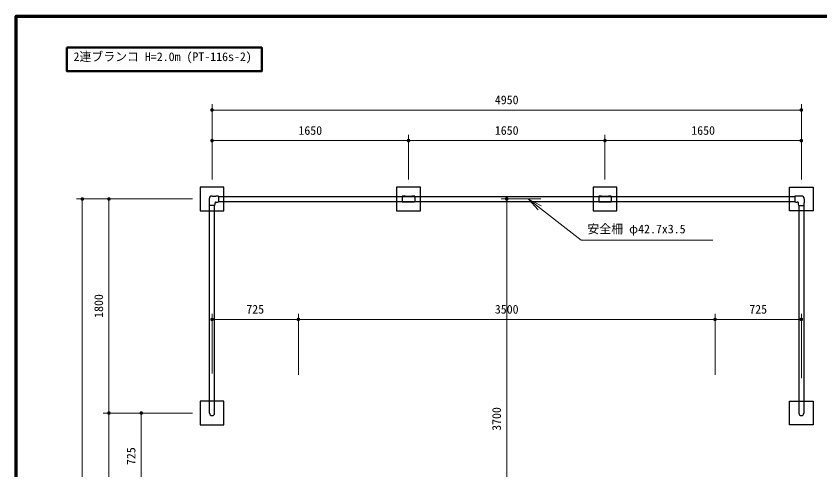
# Model space of a CAD drawing. Units: millimetres at full size, sheet at 1:40. Extents: x 600 to 16200, y 600 to 11280.
# Drawn here: x 600 to 7352, y 7464 to 11280 of the extents above; entities that cross this region are included whole.
import ezdxf
from ezdxf.enums import TextEntityAlignment as Align

# ---------------------------------------------------------------- set-up
doc = ezdxf.new("R2010")
doc.units = ezdxf.units.MM
doc.header["$LTSCALE"] = 40
for name, color, linetype, lineweight in [('D-STR-DIM\u3000寸法線、寸法値', 7, 'Continuous', 13), ('D-STR-HTXT\u3000旗上げ', 7, 'Continuous', 13), ('D-STR-TXT\u3000文字列', 7, 'Continuous', 13), ('D-STR\u3000構造物外形線', 1, 'Continuous', 25), ('D-TTL', 7, 'Continuous', 70), ('D-TTL-FRAM\u3000タイトル枠、凡例図枠', 2, 'Continuous', 50)]:
    doc.layers.add(name, color=color, linetype=linetype, lineweight=lineweight)
doc.styles.add('ＭＳ ゴシック', font='')
doc.styles.get('ＭＳ ゴシック').set_extended_font_data('MS Gothic')

# ---------------------------------------------------------------- blocks, each defined once
blk = doc.blocks.new('filled_dot')
at = {"color": 0, "linetype": 'Continuous', "lineweight": -2, "const_width": 1.25}
blk.add_lwpolyline([(-0.625, 0, 1), (0.625, 0, 1)], format="xyb", close=True, dxfattribs=at)
blk = doc.blocks.new('open_arrow')
at = {"color": 0, "linetype": 'Continuous', "lineweight": -2}
blk.add_lwpolyline([(7.5, 1.25), (0, 0), (7.5, -1.25)], dxfattribs=at)

msp = doc.modelspace()

# ---------------------------------------------------------------- linework, layer by layer
at = {"layer": 'D-STR-DIM\u3000寸法線、寸法値'}
for p, q in [((2246.22, 9906.1), (2246.22, 10537.95)), ((7196.22, 9906.1), (7196.22, 10537.95)), ((2246.22, 10489.95), (7196.22, 10489.95)), ((2246.22, 9906.1), (2246.22, 10280.67)), ((3896.22, 9906.1), (3896.22, 10280.67)), ((3896.22, 9906.1), (3896.22, 10280.67)), ((5546.22, 9906.1), (5546.22, 10280.67)), ((5546.22, 9906.1), (5546.22, 10280.67)), ((7196.22, 10008.46), (7196.22, 10280.67)), ((2246.22, 10232.67), (3896.22, 10232.67)), ((3896.22, 10232.67), (5546.22, 10232.67)), ((5546.22, 10232.67), (7196.22, 10232.67)), ((2082.22, 9742.1), (1108.18, 9742.1)), ((1156.18, 2342.1), (1156.18, 9742.1)), ((2082.22, 9742.1), (1331.56, 9742.1)), ((1379.56, 9742.1), (1379.56, 7942.1)), ((5008.02, 9742.1), (4673.73, 9742.1)), ((4721.73, 9742.1), (4721.73, 6042.1)), ((2246.22, 8273.61), (2246.22, 8777.14)), ((2246.22, 8729.14), (2971.22, 8729.14)), ((2971.22, 8263.25), (2971.22, 8777.14)), ((2971.22, 8263.25), (2971.22, 8777.14)), ((2971.22, 8729.14), (6471.22, 8729.14)), ((6471.22, 8263.25), (6471.22, 8777.14)), ((6471.22, 8263.25), (6471.22, 8777.14)), ((6471.22, 8729.14), (7196.22, 8729.14)), ((7196.22, 8234.11), (7196.22, 8777.14)), ((1903.87, 7942.1), (1331.56, 7942.1)), ((2082.22, 7942.1), (1331.56, 7942.1)), ((1379.56, 7942.1), (1379.56, 4142.1)), ((1903.87, 7942.1), (1603.45, 7942.1)), ((1651.45, 7217.1), (1651.45, 7942.1))]:
    msp.add_line(p, q, dxfattribs=at)
at = {"layer": 'D-STR-HTXT\u3000旗上げ'}
msp.add_lwpolyline([(4903.7, 9741.35), (5347.83, 9395.44), (5363.83, 9395.44), (6452.03, 9395.44), (5907.93, 9395.44)], dxfattribs=at)
at = {"layer": 'D-STR\u3000構造物外形線'}
for p, q in [((2221.72, 9742.1), (2221.72, 9710.29)), ((2246.22, 9766.6), (2278.03, 9766.6)), ((2301.22, 9765.1), (2301.22, 9764.66)), ((2301.22, 9764.66), (2301.22, 9719.54)), ((2301.22, 9763.1), (7141.22, 9763.1)), ((3844.22, 9764.66), (3844.22, 9719.54)), ((3867.41, 9766.6), (3925.03, 9766.6)), ((3948.22, 9764.66), (3948.22, 9719.54)), ((5494.22, 9764.66), (5494.22, 9719.54)), ((5517.41, 9766.6), (5575.03, 9766.6)), ((5598.22, 9764.66), (5598.22, 9719.54)), ((7141.22, 9765.1), (7141.22, 9764.66)), ((7141.22, 9764.66), (7141.22, 9719.54)), ((7196.22, 9766.6), (7164.41, 9766.6)), ((7220.72, 9742.1), (7220.72, 9710.29)), ((2223.22, 9687.1), (2223.66, 9687.1)), ((2268.78, 9687.1), (2223.66, 9687.1)), ((2225.22, 7942.1), (2225.22, 9687.1)), ((2267.22, 7942.1), (2267.22, 9687.1)), ((2269.22, 9687.1), (2268.78, 9687.1)), ((2272.72, 9712.6), (2272.72, 9707.1)), ((2275.72, 9715.6), (2281.22, 9715.6)), ((2301.22, 9721.1), (7141.22, 9721.1)), ((2301.22, 9719.1), (2301.22, 9719.54)), ((3867.41, 9717.6), (3925.03, 9717.6)), ((5517.41, 9717.6), (5575.03, 9717.6)), ((7141.22, 9719.1), (7141.22, 9719.54)), ((7166.72, 9715.6), (7161.22, 9715.6)), ((7169.72, 9712.6), (7169.72, 9707.1)), ((7173.22, 9687.1), (7173.66, 9687.1)), ((7173.66, 9687.1), (7218.78, 9687.1)), ((7175.22, 9687.1), (7175.22, 7942.1)), ((7217.22, 9687.1), (7217.22, 7942.1)), ((7219.22, 9687.1), (7218.78, 9687.1))]:
    msp.add_line(p, q, dxfattribs=at)
for points in [[(2146.22, 9642.1), (2346.22, 9642.1), (2346.22, 9842.1), (2146.22, 9842.1)], [(3796.22, 9642.1), (3996.22, 9642.1), (3996.22, 9842.1), (3796.22, 9842.1)], [(5446.22, 9642.1), (5646.22, 9642.1), (5646.22, 9842.1), (5446.22, 9842.1)], [(7296.22, 9642.1), (7096.22, 9642.1), (7096.22, 9842.1), (7296.22, 9842.1)], [(2146.22, 7842.1), (2346.22, 7842.1), (2346.22, 8042.1), (2146.22, 8042.1)], [(7296.22, 7842.1), (7096.22, 7842.1), (7096.22, 8042.1), (7296.22, 8042.1)]]:
    msp.add_lwpolyline(points, close=True, dxfattribs=at)
for centre, radius, start, end in [((2246.22, 9742.1), 24.5, 90, 180), ((2278.03, 9586.6), 180, 82.73818, 90), ((2278.03, 9586.6), 180, 82.598, 82.73818), ((2300.72, 9764.66), 0.5, 0, 82.73818), ((3844.72, 9764.66), 0.5, 97.26182, 180), ((3867.41, 9586.6), 180, 90, 97.26182), ((3925.03, 9586.6), 180, 82.73818, 90), ((3947.72, 9764.66), 0.5, 0, 82.73818), ((5494.72, 9764.66), 0.5, 97.26182, 180), ((5517.41, 9586.6), 180, 90, 97.26182), ((5575.03, 9586.6), 180, 82.73818, 90), ((5597.72, 9764.66), 0.5, 0, 82.73818), ((7141.72, 9764.66), 0.5, 97.26182, 180), ((7164.41, 9586.6), 180, 97.26182, 97.402), ((7164.41, 9586.6), 180, 90, 97.26182), ((7196.22, 9742.1), 24.5, 0, 90), ((2401.72, 9710.29), 180, 180, 187.26182), ((2401.72, 9710.29), 180, 187.26182, 187.402), ((2223.66, 9687.6), 0.5, 187.26182, 270), ((2268.78, 9687.6), 0.5, 270, 352.73818), ((2090.72, 9710.29), 180, 352.598, 352.73818), ((2215.23, 9707.1), 57.49, 339.99196, 0), ((2275.72, 9712.6), 3, 90, 180), ((2281.22, 9773.09), 57.49, 270, 290.00804), ((2300.72, 9719.54), 0.5, 277.26182, 0), ((2278.03, 9897.6), 180, 277.26182, 277.402), ((3844.72, 9719.54), 0.5, 180, 262.73818), ((3867.41, 9897.6), 180, 262.73818, 270), ((3925.03, 9897.6), 180, 270, 277.26182), ((3947.72, 9719.54), 0.5, 277.26182, 0), ((5494.72, 9719.54), 0.5, 180, 262.73818), ((5517.41, 9897.6), 180, 262.73818, 270), ((5575.03, 9897.6), 180, 270, 277.26182), ((5597.72, 9719.54), 0.5, 277.26182, 0), ((7141.72, 9719.54), 0.5, 180, 262.73818), ((7164.41, 9897.6), 180, 262.598, 262.73818), ((7161.22, 9773.09), 57.49, 249.99196, 270), ((7166.72, 9712.6), 3, 0, 90), ((7227.21, 9707.1), 57.49, 180, 200.00804), ((7173.66, 9687.6), 0.5, 187.26182, 270), ((7351.72, 9710.29), 180, 187.26182, 187.402), ((7218.78, 9687.6), 0.5, 270, 352.73818), ((7040.72, 9710.29), 180, 352.598, 352.73818), ((7040.72, 9710.29), 180, 352.73818, 0), ((2246.22, 7942.1), 21, 180, 0), ((7196.22, 7942.1), 21, 180, 0)]:
    msp.add_arc(centre, radius, start, end, dxfattribs=at)
at = {"layer": 'D-TTL'}
msp.add_lwpolyline([(600, 600), (600, 11280), (16200, 11280), (16200, 600)], close=True, dxfattribs=at)
at = {"layer": 'D-TTL-FRAM\u3000タイトル枠、凡例図枠'}
msp.add_lwpolyline([(1027.46, 11015.4), (2663.28, 11015.4), (2663.28, 10815.83), (1027.46, 10815.83)], close=True, dxfattribs=at)

# ---------------------------------------------------------------- block references
at = {"layer": 'D-STR-DIM\u3000寸法線、寸法値', "xscale": 12, "yscale": 12}
for p in [(2246.22, 10489.95), (2246.22, 10232.67), (3896.22, 10232.67), (5546.22, 10232.67), (2246.22, 8729.14), (2971.22, 8729.14), (6471.22, 8729.14)]:
    msp.add_blockref('filled_dot', p, dxfattribs=at)
for p, rotation in [((7196.22, 10489.95), 180), ((3896.22, 10232.67), 180), ((5546.22, 10232.67), 180), ((7196.22, 10232.67), 180), ((1156.18, 9742.1), 270), ((1379.56, 9742.1), 270), ((4721.73, 9742.1), 270), ((2971.22, 8729.14), 180), ((6471.22, 8729.14), 180), ((7196.22, 8729.14), 180), ((1379.56, 7942.1), 270), ((1379.56, 7942.1), 90), ((1651.45, 7942.1), 270)]:
    msp.add_blockref('filled_dot', p, dxfattribs=dict(at, rotation=rotation))
at = {"layer": 'D-STR-HTXT\u3000旗上げ', "xscale": 16, "yscale": 16, "rotation": 322.1}
msp.add_blockref('open_arrow', (4903.7, 9741.35), dxfattribs=at)

# ---------------------------------------------------------------- texts
at = {"layer": 'D-STR-DIM\u3000寸法線、寸法値', "style": 'ＭＳ ゴシック'}
for s, p in [('4950', (4721.22, 10575.46)), ('1650', (3071.22, 10318.18)), ('1650', (4721.22, 10318.18)), ('1650', (6371.22, 10318.18)), ('725', (2608.72, 8814.65)), ('3500', (4721.22, 8814.65)), ('725', (6833.72, 8814.65))]:
    msp.add_text(s, height=73.31, dxfattribs=at).set_placement(p, align=Align.MIDDLE_CENTER)
for s, p in [('1800', (1294.05, 8842.1)), ('3700', (4636.22, 7892.1)), ('725', (1565.94, 7579.6))]:
    msp.add_text(s, height=73.31, rotation=90, dxfattribs=at).set_placement(p, align=Align.MIDDLE_CENTER)
at = {"layer": 'D-STR-HTXT\u3000旗上げ', "style": 'ＭＳ ゴシック'}
msp.add_text('安全柵 φ42.7x3.5', height=73.31, dxfattribs=at).set_placement((5399.34, 9430.95), align=Align.BOTTOM_LEFT)
at = {"layer": 'D-STR-TXT\u3000文字列', "style": 'ＭＳ ゴシック'}
msp.add_text('2連ブランコ H=2.0m (PT-116s-2)', height=73.31, dxfattribs=at).set_placement((1082.51, 10974.89), align=Align.TOP_LEFT)

doc.saveas('drawing.dxf')
